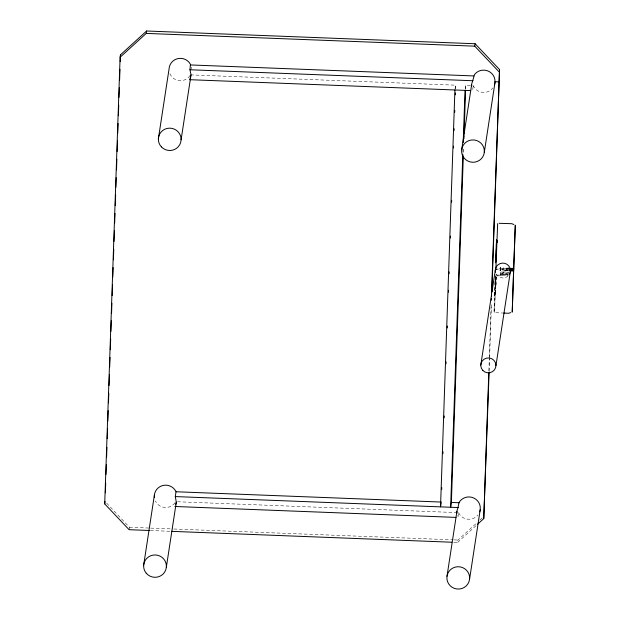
<?xml version="1.0" encoding="UTF-8"?>
<svg xmlns="http://www.w3.org/2000/svg" width="620" height="620" viewBox="0 0 620 620"><rect width="100%" height="100%" fill="white"/><g stroke="black" fill="none" stroke-linecap="round" stroke-linejoin="round"><path stroke-width="0.46" stroke-dasharray="3.1 2.33" d="M495.07 292.02L495.078 295.81M495.062 294.198L495.675 276.458M506.555 269.088L506.571 268.065L508.082 268.127M494.605 292.09L494.558 296.236L495 295.004M455.506 89.04L455.646 85.173L192.278 74.95M462.877 152.28L463.016 148.412M463.45 152.303L463.613 147.467M465.62 89.435L465.752 85.56L473.331 85.855L474.757 88.195A11.385 11.168 8.7 0 0 492.807 87.986M488.862 370.776L489.265 359.181M489.296 358.221L491.063 307.009M489.134 371.186L489.599 357.647M489.63 356.686L491.497 302.545M494.969 281.403L494.016 311.535L494.496 312.596L502.696 313.03M495.357 276.985L494.558 296.236M495.613 276.807L494.496 312.596L495.977 274.443M501.479 273.769L501.053 275.156A3.79 0.728 2 0 1 500.394 274.707L500.58 272.002L508.168 272.296L508.051 275.668L508.067 274.443L506.563 274.466L508.067 274.443M500.549 270.142L500.789 265.949L500.549 270.142L503.068 270.932A3.798 0.728 2 0 0 505.409 271.017L506.532 270.956A3.798 0.728 2 0 0 508.129 270.436L508.299 268.375L506.532 268.305L506.447 270.785L510.035 270.925M500.58 272.002L500.464 275.373L500.472 274.179L508.059 274.474L507.974 275.001A3.79 0.728 2 0 1 505.804 275.567A3.79 0.728 2 0 1 501.867 275.35L496.031 275.024L501.1 275.172M502.417 274.784C500.759 271.017 508.85 272.56 505.401 275.14C501.138 275.668 503.084 273.598 505.951 274.923M502.572 270.219C501.665 264.864 509.873 270.475 504.293 270.622C500.743 270.452 504.835 269.289 506.114 270.359M495.527 278.868L495.574 277.683M495.341 290.238L495.14 294.655L495.799 277.086L496.271 277.062L495.992 285.239L495.427 285.626L495.713 277.396L495.45 285.549M506.579 268.258L508.098 268.22L506.563 268.189L506.493 269.522L506.486 270.421L508.005 270.483M506.447 270.785L506.563 269.065M508.322 267.375L508.199 268.545A3.79 0.728 2 0 1 504.3 269.127A3.79 0.728 2 0 1 500.619 268.251M500.704 270.374L500.596 268.747L495.504 269.127L500.704 270.374L500.596 268.747M129.115 529.697L129.479 527.287L106.384 502.89M455.026 89.179L455.646 85.173M465.264 88.776L465.752 85.56M473.331 85.855L472.494 90.497A11.385 11.168 8.7 0 1 471.99 89.125M177.529 501.758L458.645 512.67L457.909 517.483L457.661 517.041A11.385 11.168 8.7 0 1 457.188 515.654M453.77 542.298L457.637 542.446L458.002 540.036L476.361 523.288M500.394 274.707L500.472 274.179M508.168 272.296L508.043 273.118A3.798 0.728 2 0 1 506.439 273.629L505.315 273.699A3.798 0.728 2 0 1 502.967 273.606L501.929 273.466A3.798 0.728 2 0 1 500.456 272.823M496.271 277.062L495.923 285.619M479.896 520.072L483.422 516.847M457.637 542.446L476.703 525.055M506.021 273.033L502.479 272.901M506.176 268.468L502.642 268.336M506.532 268.669L508.051 268.592M495.504 269.127L500.844 269.034M500.673 269.32L508.261 269.615M129.479 527.287L149.776 528.077M150.738 528.116L172.965 528.976M173.933 529.015L453.174 539.85M454.142 539.888L458.002 540.036M150.373 530.519L170.663 531.309M506.525 269.94L508.028 270.142M458.645 512.67L459.854 514.778A11.385 11.168 8.7 0 0 467.364 519.157L470.332 519.196A11.385 11.168 8.7 0 0 477.911 515.026M191.495 67.053L191.712 69.239M190.069 75.485A11.385 11.168 8.7 0 1 169.756 73.385M174.995 502.812A11.385 11.168 8.7 0 1 155.364 500.968M508.059 276.016A7.587 7.448 8.7 0 1 496.186 274.009"/><path stroke-width="0.93" d="M496.876 241.203L496.876 242.118L496.93 240.529L496.884 241.963M469.526 579.514L469.557 576.6A11.385 11.168 8.7 0 0 457.862 566.734A11.385 11.168 8.7 0 0 446.896 577.259A11.385 11.168 8.7 0 0 456.684 588.961L459.653 589A11.385 11.168 8.7 0 0 469.526 579.514L480.213 509.71L480.236 506.796A11.385 11.168 8.7 0 0 459.978 501.169L459.032 502.743L457.731 508.493A11.385 11.168 8.7 0 0 456.847 513.484M495.682 261.214L495.682 262.841M496.225 260.904L496.271 258.772M496.543 242.49L496.55 239.583L496.372 241.847M496.209 260.95L496.217 258.772M509.826 270.553L513.562 270.7L513.639 268.468L512.632 268.429M513.631 269.367L513.654 268.538M495.713 260.082L496.31 243.063M149.405 530.488L129.115 529.697L104.703 503.897L120.102 57.242L120.474 54.831L146.599 31L475.121 43.749L499.534 69.541L491.869 291.912M105.369 492.792L105.702 483.127M106.005 474.424L106.338 464.752M106.601 457.025L106.934 447.353M107.237 438.65L107.57 428.986M107.833 421.251L108.206 410.618M108.469 402.884L108.802 393.212M109.066 385.477L109.438 374.844M109.701 367.11L110.034 357.438M110.306 349.703L110.67 339.07M110.933 331.336L111.306 320.703M111.569 312.968L111.902 303.304M112.174 295.57L112.538 284.929M112.801 277.194L113.134 267.53M113.406 259.796L113.77 249.162M114.041 241.428L114.406 230.787M114.669 223.053L115.002 213.388M115.274 205.654L115.638 195.021M115.901 187.286L116.234 177.615M116.506 169.88L116.87 159.247M117.141 151.513L117.506 140.88M117.769 133.145L118.102 123.473M118.374 115.739L118.738 105.106M119.009 97.371L119.342 87.707M119.606 79.972L119.97 69.339M120.241 61.605L120.474 54.831M454.91 89.985L440.525 506.865L441.146 502.859M441.696 489.482L441.765 487.545M442.936 453.693L442.998 451.755M444.168 417.903L444.238 415.966M446.036 363.738L446.106 361.801M447.268 327.949L447.338 326.012M448.5 292.16L448.57 290.23M449.136 273.784L449.206 271.847M450.376 237.995L450.438 236.065M451.608 202.205L451.67 200.276M453.476 148.041L453.538 146.111M454.072 130.634L454.142 128.697M454.708 112.251L454.778 110.321M455.312 94.844L455.375 92.907M462.814 154.217L450.639 507.261L451.375 502.448L463.318 156.17M463.21 142.608L465.015 90.381M463.915 138.764L464.016 135.858M464.086 133.928L465.581 90.396M477.408 524.412L483.763 518.615L488.793 372.713M491.296 300.243L491.358 298.313M491.428 296.383L499.534 69.541M489.103 372.155L483.763 518.615M496.31 249.372L495.884 260.726M495.876 269.111L497.659 223.611M513.6 270.219L512.221 312.124L515.29 225.176L513.654 268.638M513.6 270.289L513.639 269.344M496.86 242.645L496.938 241.312M120.102 57.242L146.235 33.41L146.599 31M158.356 138.88L169.043 69.076A11.385 11.168 8.7 0 1 190.456 64.317L189.96 69.766L191.045 74.772L181.102 139.763M104.703 503.897L105.067 501.495M143.677 565.068L154.357 495.264M166.346 567.199L176.289 502.208L175.305 496.574L176.018 491.691A11.385 11.168 8.7 0 0 154.38 497.457M499.17 71.951L474.75 46.159L475.121 43.749M461.675 149.761L471.618 84.777M471.549 86.234A11.385 11.168 8.7 0 1 472.339 81.948L474.517 74.594A11.385 11.168 8.7 0 1 481.98 70.231L484.956 70.192A11.385 11.168 8.7 0 1 494.915 79.701L494.969 82.615L484.29 152.419A11.385 11.168 8.7 0 1 472.68 162.262A11.385 11.168 8.7 0 1 461.621 151.714A11.385 11.168 8.7 0 1 471.301 140.027L474.269 139.996A11.385 11.168 8.7 0 1 484.236 149.505L484.29 152.419M446.997 576.282L456.94 511.299M480.787 365.087L491.521 294.903M491.962 292.059L495.295 270.25M495.946 365.676L510.462 270.839M191.045 74.772L189.929 79.011M175.801 504.339L176.289 502.208M510.771 312.581L508.695 313.263L503.649 313.069M513.554 270.522L509.811 270.467M510.121 268.445L513.647 268.344M510.035 270.925L513.562 270.824M499.131 223.301L511.833 223.704L513.871 224.541M146.235 33.41L474.75 46.159M190.697 64.953L473.757 75.934M189.96 69.766L473.021 80.747M494.954 81.724L498.829 81.879M189.612 79.693L470.704 90.598M509.873 268.662L513.608 268.948M509.842 269.297L512.577 269.406M509.818 269.987L512.554 270.095M509.849 270.212L511.671 270.281M509.849 270.297L511.671 270.367M176.041 491.761L441.262 502.053M451.375 502.448L459.032 502.743M175.305 496.574L458.289 507.555M174.863 506.493L455.979 517.406M171.632 531.348L451.841 542.221M494.969 82.615A11.385 11.168 8.7 0 1 494.496 84.762M480.213 509.71A11.385 11.168 8.7 0 1 479.686 511.841M509.314 274.521A7.587 7.448 8.7 0 0 506.889 264.244A7.587 7.448 8.7 0 0 496.442 266.569L495.62 268.328A7.587 7.448 8.7 0 0 495.489 272.188M161.417 146.909A11.385 11.168 8.7 0 0 180.614 142.639A11.385 11.168 8.7 0 0 167.16 128.425A11.385 11.168 8.7 0 0 161.417 146.909M146.274 573.244A11.385 11.168 8.7 0 0 165.695 570.036A11.385 11.168 8.7 0 0 153.062 555.109A11.385 11.168 8.7 0 0 146.274 573.244M482.825 370.435A7.587 7.448 8.7 0 0 495.62 367.59A7.587 7.448 8.7 0 0 486.654 358.112A7.587 7.448 8.7 0 0 482.825 370.435"/></g></svg>
